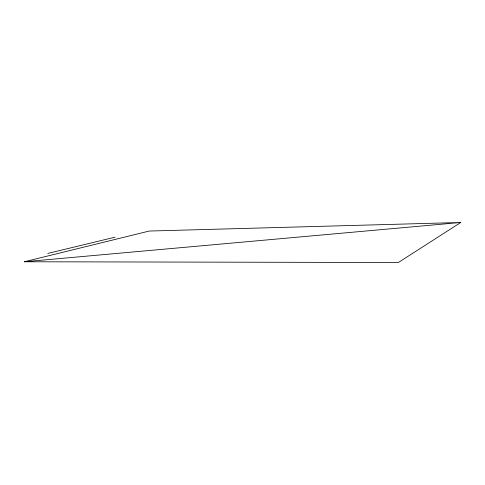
<?xml version="1.0" encoding="UTF-8"?>
<svg xmlns="http://www.w3.org/2000/svg" width="485" height="485" viewBox="0 0 485 485"><rect width="100%" height="100%" fill="white"/><g stroke="black" fill="none" stroke-linecap="round" stroke-linejoin="round"><path stroke-width="0.73" d="M460.75 222.482L398.337 262.518L24.25 261.761L149.265 231.048L460.75 222.482L24.25 261.761M47.779 253.419L115.042 237.189"/></g></svg>
